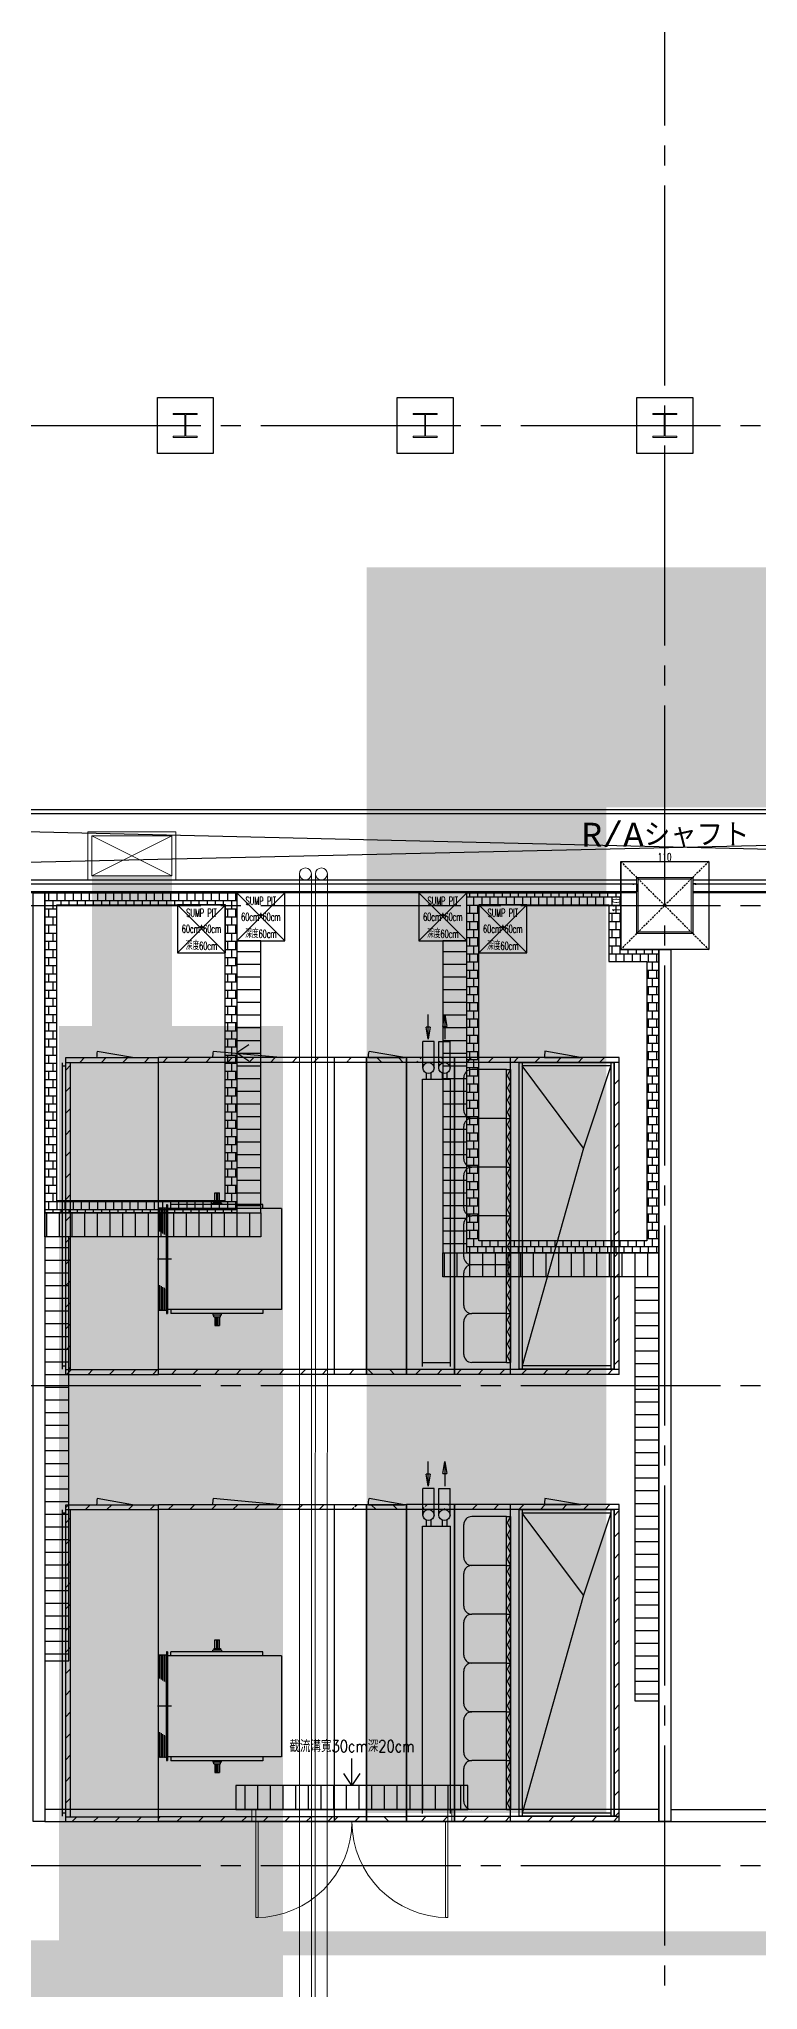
# Model space of a CAD drawing. Extents: x -18489 to 195597, y -1599 to 112111.
# Drawn here: x 18177 to 19077, y 13794 to 16233 of the extents above; entities that cross this region are included whole.
import ezdxf
from ezdxf.enums import TextEntityAlignment as Align

# ---------------------------------------------------------------- set-up
doc = ezdxf.new("R2010")
doc.units = 0
doc.header["$LTSCALE"] = 100
for name, pattern in [('188K-SM-03-F10-MECH-EQ-Y2257103$0$CENTER', [2, 1.25, -0.25, 0.25, -0.25]), ('X-N-FAB-L10$0$COL-CEN-LIN', [3.25, 2.5, -0.25, 0.25, -0.25]), ('X-N-FAB-L10$0$HIDDEN', [0.375, 0.25, -0.125])]:
    doc.linetypes.add(name, pattern=pattern)
for name, color, linetype, lineweight in [('188K-SM-03-F10-MECH-EQ-Y2257103$0$0-AHU-OA', 3, 'Continuous', 0), ('188K-SM-03-F10-MECH-EQ-Y2257103$0$0-AHU-SA', 5, 'Continuous', 0), ('188K-SM-03-F10-MECH-EQ-Y2257103$0$0-CHR', 3, 'Continuous', 0), ('188K-SM-03-F10-MECH-EQ-Y2257103$0$0-CHS', 4, 'Continuous', 0), ('X-N-FAB-L10$0$ARC', 8, 'Continuous', 0), ('X-N-FAB-L10$0$STEEL1', 8, 'Continuous', 0)]:
    doc.layers.add(name, color=color, linetype=linetype, lineweight=lineweight)
for name, color, linetype in [('188K-SM-03-F10-MECH-EQ-Y2257103$0$4', 4, 'Continuous'), ('188K-SM-03-F10-MECH-EQ-Y2257103$0$ACC-450', 2, 'Continuous'), ('188K-SM-03-F10-MECH-EQ-Y2257103$0$ACC-850', 2, 'Continuous'), ('188K-SM-03-F10-MECH-EQ-Y2257103$0$ARW', 151, 'Continuous'), ('188K-SM-03-F10-MECH-EQ-Y2257103$0$BAG', 221, 'Continuous'), ('188K-SM-03-F10-MECH-EQ-Y2257103$0$CLC', 140, 'Continuous'), ('188K-SM-03-F10-MECH-EQ-Y2257103$0$FAN', 3, 'Continuous'), ('188K-SM-03-F10-MECH-EQ-Y2257103$0$Flange', 6, 'Continuous'), ('188K-SM-03-F10-MECH-EQ-Y2257103$0$FLC', 40, 'Continuous'), ('188K-SM-03-F10-MECH-EQ-Y2257103$0$MDF', 221, 'Continuous'), ('188K-SM-03-F10-MECH-EQ-Y2257103$0$PRE', 3, 'Continuous'), ('188K-SM-03-F10-MECH-EQ-Y2257103$0$Type02x02', 7, 'Continuous'), ('188K-SM-03-F10-MECH-EQ-Y2257103$0$TYPE10X08', 7, 'Continuous'), ('188K-SM-03-F10-MECH-EQ-Y2257103$0$Type10x09', 7, 'Continuous'), ('188K-SM-03-F10-MECH-EQ-Y2257103$0$Type12x09', 7, 'Continuous'), ('188K-SM-03-F10-MECH-EQ-Y2257103$0$Type14x10', 7, 'Continuous'), ('188K-SM-03-F10-MECH-EQ-Y2257103$0$軸心', 41, 'Continuous'), ('188K-SM-03-F10-MECH-EQ-Y2257103$0$風車架', 4, 'Continuous'), ('X-N-FAB-L10$0$00-Dike', 8, 'Continuous'), ('X-N-FAB-L10$0$00-SUMP PIT', 8, 'Continuous'), ('X-N-FAB-L10$0$00-截流溝', 8, 'Continuous'), ('X-N-FAB-L10$0$00-門', 8, 'Continuous'), ('X-N-FAB-L10$0$08', 8, 'Continuous'), ('X-N-FAB-L10$0$200K新增範圍', 8, 'Continuous'), ('X-N-FAB-L10$0$A-WALL-IN', 8, 'Continuous'), ('X-N-FAB-L10$0$BEAM', 8, 'Continuous'), ('X-N-FAB-L10$0$BLOCK', 8, 'Continuous'), ('X-N-FAB-L10$0$CCL', 8, 'X-N-FAB-L10$0$COL-CEN-LIN'), ('X-N-FAB-L10$0$COL', 8, 'Continuous'), ('X-N-FAB-L10$0$COL-S', 8, 'Continuous'), ('X-N-FAB-L10$0$TXT-C', 8, 'Continuous'), ('X-N-FAB-L10$0$WALL-P', 8, 'Continuous')]:
    doc.layers.add(name, color=color, linetype=linetype)
doc.styles.add('188K-SM-03-F10-MECH-EQ-Y2257103$0$DimStyUse', font='romans.shx', dxfattribs={"width": 0.7})
doc.styles.add('X-N-FAB-L10$0$ATS', font='monotxt.shx', dxfattribs={"bigfont": 'BIGFONT.shx'})
doc.styles.add('X-N-FAB-L10$0$DIM', font='simplex.shx', dxfattribs={"width": 0.67, "bigfont": 'chineset.shx'})
doc.styles.add('X-N-FAB-L10$0$STANDARD', font='SIMPLEX', dxfattribs={"bigfont": 'BIGFONT'})
doc.dimstyles.new('188K-SM-03-F10-MECH-EQ-Y2257103$0$Standard', dxfattribs={"dimtxt": 0.18, "dimasz": 0.18, "dimexe": 0.18, "dimexo": 0.0625, "dimgap": 0.09, "dimtad": 0, "dimtih": 1, "dimtoh": 1, "dimdec": 4, "dimzin": 0, "dimdsep": 46, "dimtxsty": '188K-SM-03-F10-MECH-EQ-Y2257103$0$DimStyUse', "dimcen": 0.09, "dimclrt": 2, "dimadec": 0, "dimazin": 0, "dimtfac": 1, "dimtdec": 4, "dimtofl": 0, "dimtmove": 0, "dimatfit": 3, "dimfxl": 1, "dimtolj": 1, "dimtzin": 0, "dimarcsym": 0})
doc.dimstyles.new('X-N-FAB-L10$0$JJP_005_defpoint', dxfattribs={"dimtxt": 20, "dimasz": 0.5, "dimexe": 0.5, "dimexo": 0.5, "dimgap": 0.5, "dimtad": 1, "dimdsep": 46, "dimtxsty": 'X-N-FAB-L10$0$DIM', "dimblk": 'X-N-FAB-L10$0$_None', "dimcen": 10, "dimclrd": 256, "dimclre": 256, "dimclrt": 256, "dimadec": 0, "dimazin": 0, "dimtfac": 1, "dimtix": 1, "dimtmove": 2, "dimatfit": 3, "dimldrblk": 'X-N-FAB-L10$0$_None', "dimfxl": 0.5, "dimtolj": 1, "dimtzin": 0, "dimarcsym": 0})
pattern_1 = [(45, (-14075.97, -8280.83), (-134.7038, 134.7038), [])]

# ---------------------------------------------------------------- blocks, each defined once
blk = doc.blocks.new('188K-SM-03-F10-MECH-EQ-Y2257103$0$FLG頂視圖-1110x3750')
at = {"layer": '188K-SM-03-F10-MECH-EQ-Y2257103$0$Flange'}
for p, q in [((-1190, 0), (-1190, 3830)), ((-1190, 3830), (0, 3830)), ((-1150, 0), (-1150, 3830)), ((-1150, 3790), (-40, 3790)), ((-810, 1068), (-40, 3790)), ((-40, 0), (-40, 3830)), ((0, 0), (0, 3830)), ((-1150, 40), (-810, 1068)), ((-810, 1068), (-40, 40)), ((-1190, 0), (0, 0)), ((-1150, 40), (-40, 40))]:
    blk.add_line(p, q, dxfattribs=at)
blk = doc.blocks.new('188K-SM-03-F10-MECH-EQ-Y2257103$0$D5-頂視圖')
at = {"layer": '188K-SM-03-F10-MECH-EQ-Y2257103$0$ACC-450'}
for p, q in [((450, 0), (0, 0)), ((0, 0), (443, -78))]:
    blk.add_line(p, q, dxfattribs=at)
blk.add_arc((0, 0), 450, 350, 0, dxfattribs=at)
blk = doc.blocks.new('188K-SM-03-F10-MECH-EQ-Y2257103$0$BAG-610-21')
at = {"layer": '188K-SM-03-F10-MECH-EQ-Y2257103$0$BAG'}
for p, q in [((204, 189), (637, 189)), ((204, 189), (204, -421)), ((737, 89), (737, -321)), ((204, -421), (637, -421))]:
    blk.add_line(p, q, dxfattribs=at)
for centre, start, end in [((637, 89), 0, 90), ((637, -321), 270, 0)]:
    blk.add_arc(centre, 100, start, end, dxfattribs=at)
blk = doc.blocks.new('188K-SM-03-F10-MECH-EQ-Y2257103$0$PRF-610-02')
at = {"layer": '188K-SM-03-F10-MECH-EQ-Y2257103$0$PRE'}
for p, q in [((0, 0), (0, 610)), ((50.8, 610), (0, 610)), ((0, 610), (35, 533.75)), ((35, 533.75), (0, 457.5)), ((50.8, 610), (50.8, 0)), ((0, 457.5), (35, 381.25)), ((35, 381.25), (0, 305)), ((0, 305), (35, 228.75)), ((35, 228.75), (0, 152.5)), ((0, 152.5), (35, 76.25)), ((35, 76.25), (0, 0)), ((50.8, 0), (0, 0)), ((50.8, 0), (0, 0))]:
    blk.add_line(p, q, dxfattribs=at)
blk = doc.blocks.new('188K-SM-03-F10-MECH-EQ-Y2257103$0$_ClosedBlank')
at = {"layer": '188K-SM-03-F10-MECH-EQ-Y2257103$0$MDF', "color": 0, "lineweight": -2}
for p, q in [((-1, 0.17), (0, 0)), ((-1, 0.17), (-1, -0.17)), ((0, 0), (-1, -0.17))]:
    blk.add_line(p, q, dxfattribs=at)
blk = doc.blocks.new('188K-SM-03-F10-MECH-EQ-Y2257103$0$A450-頂視圖')
at = {"layer": '188K-SM-03-F10-MECH-EQ-Y2257103$0$ACC-450'}
for p, q in [((-450, 0), (0, 0)), ((0, 0), (-443, -78))]:
    blk.add_line(p, q, dxfattribs=at)
blk.add_arc((0, 0), 450, 180, 190, dxfattribs=at)
blk = doc.blocks.new('188K-SM-03-F10-MECH-EQ-Y2257103$0$FLC-1000')
at = {"layer": '188K-SM-03-F10-MECH-EQ-Y2257103$0$FLC'}
for p, q in [((50, 634), (50, -634)), ((150, 634), (150, -634))]:
    blk.add_line(p, q, dxfattribs=at)
at = {"layer": '188K-SM-03-F10-MECH-EQ-Y2257103$0$FLC', "color": 1}
for p, q in [((60, 371), (60, 634)), ((80, 360), (80, 634)), ((100, 348), (100, 634)), ((120, 337), (120, 634)), ((140, 325), (140, 634)), ((60, -634), (60, -299)), ((80, -634), (80, -310)), ((100, -634), (100, -322)), ((120, -634), (120, -333)), ((140, -634), (140, -345))]:
    blk.add_line(p, q, dxfattribs=at)
at = {"layer": '188K-SM-03-F10-MECH-EQ-Y2257103$0$FLC', "color": 1, "linetype": '188K-SM-03-F10-MECH-EQ-Y2257103$0$CENTER', "ltscale": 5}
blk.add_line((-12, 0), (165, 0), dxfattribs=at)
at = {"layer": '188K-SM-03-F10-MECH-EQ-Y2257103$0$FLC'}
for centre, start, end in [((55, 634), 0, 180), ((65, 634), 0, 180), ((75, 634), 0, 180), ((85, 634), 0, 180), ((95, 634), 0, 180), ((105, 634), 0, 180), ((115, 634), 0, 180), ((125, 634), 0, 180), ((135, 634), 0, 180), ((145, 634), 0, 180), ((145, 634), 0, 180), ((145, 634), 0, 180), ((145, 634), 0, 180), ((145, 634), 0, 180), ((145, 634), 0, 180), ((145, 634), 0, 180), ((145, 634), 0, 180), ((145, 634), 0, 180), ((145, 634), 0, 180), ((145, 634), 0, 180), ((145, 634), 0, 180), ((55, -634), 180, 0), ((65, -634), 180, 0), ((75, -634), 180, 0), ((85, -634), 180, 0), ((95, -634), 180, 0), ((105, -634), 180, 0), ((115, -634), 180, 0), ((125, -634), 180, 0), ((135, -634), 180, 0), ((145, -634), 180, 0), ((145, -634), 180, 0), ((145, -634), 180, 0), ((145, -634), 180, 0), ((145, -634), 180, 0), ((145, -634), 180, 0), ((145, -634), 180, 0), ((145, -634), 180, 0), ((145, -634), 180, 0), ((145, -634), 180, 0), ((145, -634), 180, 0), ((145, -634), 180, 0)]:
    blk.add_arc(centre, 5, start, end, dxfattribs=at)
blk = doc.blocks.new('188K-SM-03-F10-MECH-EQ-Y2257103$0$RZR15-1000-T90')
at = {"layer": '188K-SM-03-F10-MECH-EQ-Y2257103$0$FAN'}
for p, q in [((-1436, 1310), (-10, 1310)), ((-1436, 47), (-1436, 1310)), ((-10, 0), (-10, 1357)), ((0, 1357), (-10, 1357)), ((0, 0), (0, 1357)), ((-1436, 47), (-10, 47)), ((-10, 0), (0, 0))]:
    blk.add_line(p, q, dxfattribs=at)
at = {"layer": '188K-SM-03-F10-MECH-EQ-Y2257103$0$軸心'}
for p, q in [((-604.5, 1508.5), (-659.5, 1508.5)), ((-659.5, 1398.5), (-659.5, 1508.5)), ((-640, 1503.5), (-624, 1503.5)), ((-640, 1403.5), (-640, 1503.5)), ((-624, 1503.5), (-624, 1403.5)), ((-604.5, 1398.5), (-604.5, 1508.5)), ((-685.5, 1379.5), (-578.5, 1379.5)), ((-685.5, 1379.5), (-685.5, 1359.5)), ((-675.5, 1398.5), (-675.5, 1379.5)), ((-588.5, 1398.5), (-675.5, 1398.5)), ((-640, 1403.5), (-624, 1403.5)), ((-588.5, 1398.5), (-588.5, 1379.5)), ((-578.5, 1359.5), (-578.5, 1379.5)), ((-685.5, -22.5), (-685.5, -2.5)), ((-685.5, -22.5), (-578.5, -22.5)), ((-675.5, -41.5), (-675.5, -22.5)), ((-588.5, -41.5), (-675.5, -41.5)), ((-659.5, -41.5), (-659.5, -151.5)), ((-604.5, -151.5), (-659.5, -151.5)), ((-640, -46.5), (-640, -146.5)), ((-640, -46.5), (-624, -46.5)), ((-640, -146.5), (-624, -146.5)), ((-624, -146.5), (-624, -46.5)), ((-604.5, -41.5), (-604.5, -151.5)), ((-588.5, -41.5), (-588.5, -22.5)), ((-578.5, -2.5), (-578.5, -22.5))]:
    blk.add_line(p, q, dxfattribs=at)
at = {"layer": '188K-SM-03-F10-MECH-EQ-Y2257103$0$軸心', "color": 1, "linetype": '188K-SM-03-F10-MECH-EQ-Y2257103$0$CENTER', "ltscale": 30}
for p, q in [((-632, 1513.4), (-632, 1398.5)), ((-632, -156.4), (-632, -41.5))]:
    blk.add_line(p, q, dxfattribs=at)
at = {"layer": '188K-SM-03-F10-MECH-EQ-Y2257103$0$風車架'}
for p, q in [((-1202, 1359.5), (-52, 1359.5)), ((-1202, 1310), (-1202, 1359.5)), ((-1202, 1310), (-52, 1310)), ((-52, 1310), (-52, 1359.5)), ((-1202, 47), (-52, 47)), ((-1202, 47), (-1202, -2.5)), ((-52, 47), (-52, -2.5)), ((-1202, -2.5), (-52, -2.5))]:
    blk.add_line(p, q, dxfattribs=at)
blk = doc.blocks.new('188K-SM-03-F10-MECH-EQ-Y2257103$0$DW9-頂視圖')
at = {"layer": '188K-SM-03-F10-MECH-EQ-Y2257103$0$ACC-850'}
for q in [(850, 0), (843, -78)]:
    blk.add_line((0, 0), q, dxfattribs=at)
blk.add_arc((400, 0), 450, 350, 0, dxfattribs=at)
blk = doc.blocks.new('X-N-FAB-L10$0$A$C08dda4ec')
at = {"layer": 'X-N-FAB-L10$0$COL'}
blk.add_lwpolyline([(0, 70), (70, 70), (70, 0), (0, 0)], close=True, dxfattribs=at)
at = {"layer": 'X-N-FAB-L10$0$STEEL1'}
blk.add_lwpolyline([(20, 50), (50, 50), (50, 48.5), (35.5, 48.5), (35.5, 21.5), (50, 21.5), (50, 20), (20, 20), (20, 21.5), (34.5, 21.5), (34.5, 48.5), (20, 48.5)], close=True, dxfattribs=at)
blk = doc.blocks.new('*D2397')
at = {"layer": 'DefPoints', "lineweight": -2, "transparency": 16777216}
blk.add_line((0, 0), (110, 0), dxfattribs=at)
at = {"layer": 'DefPoints', "color": 0, "transparency": 16777216}
for p in [(0, 0), (110, 0), (110, 0)]:
    blk.add_point(p, dxfattribs=at)
at = {"layer": 'DefPoints', "transparency": 16777216, "insert": (55, 5.5), "char_height": 10, "attachment_point": 5, "style": 'X-N-FAB-L10$0$DIM'}
blk.add_mtext('\\A1;110', dxfattribs=at)
blk = doc.blocks.new('X-N-FAB-L10$0$_None')
blk = doc.blocks.new('*D2398')
at = {"layer": 'DefPoints', "lineweight": -2, "transparency": 16777216}
blk.add_line((0, 0), (0, -110), dxfattribs=at)
at = {"layer": 'DefPoints', "color": 0, "transparency": 16777216}
for p in [(0, 0), (0, -110), (0, -110)]:
    blk.add_point(p, dxfattribs=at)
at = {"layer": 'DefPoints', "transparency": 16777216, "insert": (-5.5, -55), "char_height": 10, "attachment_point": 5, "rotation": 90, "style": 'X-N-FAB-L10$0$DIM'}
blk.add_mtext('\\A1;110', dxfattribs=at)
blk = doc.blocks.new('X-N-FAB-L10$0$SUMP PIT')
at = {"layer": 'X-N-FAB-L10$0$08'}
for p, q in [((-30, 30), (30, -30)), ((-30, -30), (30, 30))]:
    blk.add_line(p, q, dxfattribs=at)
blk.add_lwpolyline([(-30, -30), (30, -30), (30, 30), (-30, 30)], close=True, dxfattribs=at)
at = {"layer": 'X-N-FAB-L10$0$TXT-C', "style": 'X-N-FAB-L10$0$STANDARD', "width": 0.6}
for s, p in [('SUMP PIT', (0, 20)), ('60cm*60cm', (0, 0)), ('深度60cm', (0, -20))]:
    blk.add_text(s, height=10, dxfattribs=at).set_placement(p, align=Align.MIDDLE)
blk = doc.blocks.new('X-N-FAB-L10$0$A$C1988aaf9')
at = {"layer": 'X-N-FAB-L10$0$00-Dike'}
h = blk.add_hatch(dxfattribs=at)
h.set_pattern_fill('AR-B88', color=256, scale=0.05, angle=360)
h.set_pattern_definition([(360, (5175, -8435.45), (5e-15, 10.16), []), (90, (5175, -8435.45), (-5.08, 10.16), [10.16, -10.16])])
h.paths.add_polyline_path([(14525, 3615.7), (14765, 3615.7), (14765, 3215.7), (14525, 3215.7)])
h.paths.add_polyline_path([(14540, 3600.7), (14750, 3600.7), (14750, 3230.7), (14540, 3230.7)], flags=16)
h = blk.add_hatch(dxfattribs=at)
h.set_pattern_fill('AR-B88', color=256, scale=0.05, angle=180)
h.set_pattern_definition([(180, (-3300.801, -11550), (-1e-15, -10.16), []), (270, (-3300.8013, -11550), (5.08, -10.16), [10.16, -10.16])])
h.paths.add_polyline_path([(15052.5, 3165.7), (15052.5, 3615.7), (15245, 3615.7), (15245, 3545), (15292.5, 3545), (15292.5, 3165.7)])
h.paths.add_polyline_path([(15067.5, 3180.7), (15067.5, 3600.7), (15230, 3600.7), (15230, 3530), (15277.5, 3530), (15277.5, 3180.7)], flags=16)
at = {"layer": 'X-N-FAB-L10$0$00-截流溝'}
h = blk.add_hatch(dxfattribs=at)
h.set_pattern_fill('ANSI31', color=256, scale=5, angle=-45)
h.set_pattern_definition([(360, (1940, 16727.673), (6e-15, 15.875), [])])
h.paths.add_polyline_path([(14765, 3555.7), (14765, 3215.7), (14795, 3215.7), (14795, 3555.7)])
h = blk.add_hatch(dxfattribs=at)
h.set_pattern_fill('ANSI31', color=256, scale=5, angle=-45)
h.set_pattern_definition([(360, (2197.5, 16727.673), (6e-15, 15.875), [])])
h.paths.add_polyline_path([(15022.5, 3555.7), (15022.5, 3165.7), (15052.5, 3165.7), (15052.5, 3555.7)])
h = blk.add_hatch(dxfattribs=at)
h.set_pattern_fill('ANSI31', color=256, scale=5, angle=45)
h.set_pattern_definition([(90, (-767.5, -9639.25), (-15.875, 3e-15), [])])
h.paths.add_polyline_path([(14795, 3185.7), (14525, 3185.7), (14525, 3215.7), (14795, 3215.7)])
h = blk.add_hatch(dxfattribs=at)
h.set_pattern_fill('ANSI31', color=256, scale=5, angle=-45)
h.set_pattern_definition([(360, (1700, 16357.673), (6e-15, 15.875), [])])
h.paths.add_polyline_path([(14525, 3185.7), (14525, 2655.7), (14555, 2655.7), (14555, 3185.7)])
h = blk.add_hatch(dxfattribs=at)
h.set_pattern_fill('ANSI31', color=256, scale=5, angle=45)
h.set_pattern_definition([(90, (-270, -9689.25), (-15.875, 3e-15), [])])
h.paths.add_polyline_path([(15292.5, 3135.7), (15022.5, 3135.7), (15022.5, 3165.7), (15292.5, 3165.7)])
h = blk.add_hatch(dxfattribs=at)
h.set_pattern_fill('ANSI31', color=256, scale=5, angle=-45)
h.set_pattern_definition([(360, (2437.5, 16307.673), (6e-15, 15.875), [])])
h.paths.add_polyline_path([(15262.5, 3135.7), (15262.5, 2605.8), (15292.5, 2605.8), (15292.5, 3135.7)])
h = blk.add_hatch(dxfattribs=at)
h.set_pattern_fill('ANSI31', color=256, scale=5, angle=45)
h.set_pattern_definition([(90, (131.25, -10355), (-15.875, 3e-15), [])])
h.paths.add_polyline_path([(14763.7, 2470), (15053.8, 2470), (15053.8, 2500), (14763.7, 2500)])
at = {"layer": 'X-N-FAB-L10$0$00-Dike'}
for points in [[(14525, 3615.7), (14765, 3615.7), (14765, 3215.7), (14525, 3215.7)], [(15052.5, 3165.7), (15052.5, 3615.7), (15245, 3615.7), (15245, 3545), (15292.5, 3545), (15292.5, 3165.7)], [(14540, 3600.7), (14750, 3600.7), (14750, 3230.7), (14540, 3230.7)], [(15067.5, 3180.7), (15067.5, 3600.7), (15230, 3600.7), (15230, 3530), (15277.5, 3530), (15277.5, 3180.7)]]:
    blk.add_lwpolyline(points, close=True, dxfattribs=at)
blk.add_lwpolyline([(14780, 3425.7), (14765, 3415.7), (14780, 3405.7)], dxfattribs=at)
at = {"layer": 'X-N-FAB-L10$0$00-截流溝'}
for points in [[(14765, 3555.7), (14765, 3215.7), (14795, 3215.7), (14795, 3555.7)], [(15022.5, 3555.7), (15022.5, 3165.7), (15052.5, 3165.7), (15052.5, 3555.7)], [(14795, 3185.7), (14525, 3185.7), (14525, 3215.7), (14795, 3215.7)], [(14525, 3185.7), (14525, 2655.7), (14555, 2655.7), (14555, 3185.7)], [(15292.5, 3135.7), (15022.5, 3135.7), (15022.5, 3165.7), (15292.5, 3165.7)], [(15262.5, 3135.7), (15262.5, 2605.8), (15292.5, 2605.8), (15292.5, 3135.7)], [(14763.7, 2470), (15053.8, 2470), (15053.8, 2500), (14763.7, 2500)]]:
    blk.add_lwpolyline(points, close=True, dxfattribs=at)
for points in [[(14918.8, 2515), (14908.8, 2500), (14898.8, 2515)], [(14908.8, 2500), (14908.8, 2533.8)]]:
    blk.add_lwpolyline(points, dxfattribs=at)
at = {"layer": 'X-N-FAB-L10$0$00-門', "lineweight": 0}
for p, q in [((14783.8, 2455), (14783.8, 2470)), ((14783.8, 2470), (14788.8, 2470)), ((14788.8, 2470), (14788.8, 2455)), ((15033.8, 2470), (15028.8, 2470)), ((15028.8, 2470), (15028.8, 2455)), ((15033.8, 2455), (15033.8, 2470)), ((14788.8, 2455), (14783.8, 2455)), ((14788.8, 2335), (14788.8, 2455)), ((14788.8, 2455), (14791.8, 2455)), ((14791.8, 2455), (14791.8, 2335)), ((15025.8, 2455), (15025.8, 2335)), ((15028.8, 2455), (15025.8, 2455)), ((15028.8, 2335), (15028.8, 2455)), ((15028.8, 2455), (15033.8, 2455)), ((14791.8, 2335), (14788.8, 2335)), ((15025.8, 2335), (15028.8, 2335))]:
    blk.add_line(p, q, dxfattribs=at)
for centre, start, end in [((14788.8, 2455), 270, 0), ((15028.8, 2455), 180, 270)]:
    blk.add_arc(centre, 120, start, end, dxfattribs=at)
at = {"layer": 'X-N-FAB-L10$0$A-WALL-IN'}
for points in [[(14510, 3615.7), (14525, 3615.7), (14525, 2455), (14510, 2455)], [(15292.5, 3545), (15307.5, 3545), (15307.5, 2455), (15292.5, 2455)], [(14525, 2455), (15292.5, 2455), (15292.5, 2470), (14525, 2470)]]:
    blk.add_lwpolyline(points, close=True, dxfattribs=at)
at = {"layer": 'X-N-FAB-L10$0$00-SUMP PIT'}
for p in [(14795, 3585.7), (15022.5, 3585.7), (14720.7, 3570.7), (15097.5, 3570.7)]:
    blk.add_blockref('X-N-FAB-L10$0$SUMP PIT', p, dxfattribs=at)
at = {"layer": 'X-N-FAB-L10$0$00-截流溝', "style": 'X-N-FAB-L10$0$STANDARD', "width": 0.8}
blk.add_text('截流溝寬30cm深20cm', height=15, dxfattribs=at).set_placement((14908.8, 2550), align=Align.MIDDLE)
blk = doc.blocks.new('X-N-FAB-L10$0$A$C969652c4')
at = {"layer": 'X-N-FAB-L10$0$200K新增範圍'}
blk.add_blockref('X-N-FAB-L10$0$A$C1988aaf9', (1755, 175), dxfattribs=at)
blk = doc.blocks.new('188K-SM-03-F10-MECH-EQ-Y2257103$0$A$Cee4bd08d')
at = {"layer": '188K-SM-03-F10-MECH-EQ-Y2257103$0$Type02x02'}
h = blk.add_hatch(dxfattribs=at)
h.set_pattern_fill('ANSI31', color=256, scale=60, style=0)
h.set_pattern_definition([(315, (-4523.81, 1342.18), (-134.704, -134.704), [])])
h.paths.add_polyline_path([(-3800, 1898), (-3800, 1958), (-4300, 1958), (-4300, 1898)])
h = blk.add_hatch(dxfattribs=at)
h.set_pattern_fill('ANSI31', color=256, scale=60, style=0)
h.set_pattern_definition([(315, (-4523.81, -1857.82), (-134.704, -134.704), [])])
h.paths.add_polyline_path([(-4300, -1942), (-4300, -2002), (-3800, -2002), (-3800, -1942)])
at = {"layer": '188K-SM-03-F10-MECH-EQ-Y2257103$0$TYPE10X08'}
h = blk.add_hatch(dxfattribs=at)
h.set_pattern_fill('ANSI31', color=256, scale=60, style=0)
h.set_pattern_definition([(45, (-2000, -577.18), (-134.704, 134.704), [])])
h.paths.add_polyline_path([(-3400, 1958), (-3400, 1898), (-1200, 1898), (-1200, 1958)])
h = blk.add_hatch(dxfattribs=at)
h.set_pattern_fill('ANSI31', color=256, scale=60, style=0)
h.set_pattern_definition([(45, (-2000, -3777.18), (-134.704, 134.704), [])])
h.paths.add_polyline_path([(-1200, -2002), (-1200, -1942), (-3400, -1942), (-3400, -2002)])
at = {"layer": '188K-SM-03-F10-MECH-EQ-Y2257103$0$Type10x09'}
h = blk.add_hatch(dxfattribs=at)
h.set_pattern_fill('ANSI31', color=256, scale=60, style=0)
h.set_pattern_definition([(45, (-15948.76, 327.22), (-134.7038, 134.7038), [])])
h.paths.add_polyline_path([(-1200, 1958), (-1200, 1898), (-40, 1898), (-40, 1958)])
h = blk.add_hatch(dxfattribs=at)
h.set_pattern_fill('ANSI31', color=256, scale=60, style=0)
h.set_pattern_definition([(45, (-16143.76, -2872.78), (-134.7038, 134.7038), [])])
h.paths.add_polyline_path([(-100, -1942), (-40, -1942), (-40, 1898), (-100, 1898)])
h = blk.add_hatch(dxfattribs=at)
h.set_pattern_fill('ANSI31', color=256, scale=60, style=0)
h.set_pattern_definition([(45, (-15948.76, -2867.78), (-134.7038, 134.7038), [])])
h.paths.add_polyline_path([(-1200, -1942), (-1200, -2002), (-40, -2002), (-40, -1942)])
at = {"layer": '188K-SM-03-F10-MECH-EQ-Y2257103$0$Type12x09'}
h = blk.add_hatch(dxfattribs=at)
h.set_pattern_fill('ANSI31', color=256, scale=60, style=0)
h.set_pattern_definition([(45, (-6765, 1192.22), (-134.704, 134.704), [])])
h.paths.add_polyline_path([(-6960, 1957), (-6960, 1897), (-5600, 1897), (-5600, 1957)])
h = blk.add_hatch(dxfattribs=at)
h.set_pattern_fill('ANSI31', color=256, scale=60, style=0)
h.set_pattern_definition(pattern_1)
h.paths.add_polyline_path([(-4900, 1897), (-4900, 1957), (-5600, 1957), (-5600, 1897)])
h = blk.add_hatch(dxfattribs=at)
h.set_pattern_fill('ANSI31', color=256, scale=60, style=0)
h.set_pattern_definition([(45, (-6960, -2007.78), (-134.704, 134.704), [])])
h.paths.add_polyline_path([(-6900, 1897), (-6960, 1897), (-6960, -1943), (-6900, -1943)])
h = blk.add_hatch(dxfattribs=at)
h.set_pattern_fill('ANSI31', color=256, scale=60, style=0)
h.set_pattern_definition([(45, (-6765, -2002.78), (-134.704, 134.704), [])])
h.paths.add_polyline_path([(-6960, -1943), (-6960, -2003), (-5600, -2003), (-5600, -1943)])
h = blk.add_hatch(dxfattribs=at)
h.set_pattern_fill('ANSI31', color=256, scale=60, style=0)
h.set_pattern_definition(pattern_1)
h.paths.add_polyline_path([(-5600, -1943), (-5600, -2003), (-4900, -2003), (-4900, -1943)])
at = {"layer": '188K-SM-03-F10-MECH-EQ-Y2257103$0$Type14x10'}
h = blk.add_hatch(dxfattribs=at)
h.set_pattern_fill('ANSI31', color=256, scale=60, style=0)
h.set_pattern_definition([(45, (-4900, 1192.22), (-134.704, 134.704), [])])
h.paths.add_polyline_path([(-4300, 1897), (-4300, 1957), (-4900, 1957), (-4900, 1897)])
h = blk.add_hatch(dxfattribs=at)
h.set_pattern_fill('ANSI31', color=256, scale=60, style=0)
h.set_pattern_definition([(45, (-3800, 1192.82), (-134.704, 134.704), [])])
h.paths.add_polyline_path([(-3400, 1898), (-3400, 1958), (-3800, 1958), (-3800, 1898)])
h = blk.add_hatch(dxfattribs=at)
h.set_pattern_fill('ANSI31', color=256, scale=60, style=0)
h.set_pattern_definition([(45, (-4900, -7002.78), (-134.704, 134.704), [])])
edge = h.paths.add_edge_path()
edge.add_line((-4900, -1943), (-4300, -1943))
edge.add_line((-4900, -2003), (-4300, -2003))
h = blk.add_hatch(dxfattribs=at)
h.set_pattern_fill('ANSI31', color=256, scale=60, style=0)
h.set_pattern_definition([(45, (-3800, -7322.18), (-134.704, 134.704), [])])
edge = h.paths.add_edge_path()
edge.add_line((-3800, -1942), (-3400, -1942))
edge.add_line((-3800, -2002), (-3400, -2002))
at = {"layer": '188K-SM-03-F10-MECH-EQ-Y2257103$0$ARW'}
blk.add_line((-4500, 1807), (-4850, 1807), dxfattribs=at)
at = {"layer": '188K-SM-03-F10-MECH-EQ-Y2257103$0$CLC'}
for p, q in [((-4850, 1857), (-4850, -1733)), ((-4500, 1857), (-4500, -1733)), ((-4500, -1733), (-4850, -1733)), ((-4845, -1873), (-4845, -2203)), ((-4805, -1810), (-4805, -1733)), ((-4745, -1810), (-4745, -1733)), ((-4705, -1873), (-4705, -2203)), ((-4645, -1873), (-4645, -2203)), ((-4605, -1810), (-4605, -1733)), ((-4545, -1810), (-4545, -1733)), ((-4505, -1873), (-4505, -2203)), ((-4705, -2203), (-4845, -2203)), ((-4645, -2203), (-4505, -2203))]:
    blk.add_line(p, q, dxfattribs=at)
for centre in [(-4775, -1873), (-4575, -1873)]:
    blk.add_circle(centre, 69.9, dxfattribs=at)
at = {"layer": '188K-SM-03-F10-MECH-EQ-Y2257103$0$Flange'}
for p, q in [((-40, 1893), (-40, -1937)), ((-40, 1853), (0, 1853)), ((0, 1893), (0, -1937)), ((-40, -1897), (0, -1897))]:
    blk.add_line(p, q, dxfattribs=at)
at = {"layer": '188K-SM-03-F10-MECH-EQ-Y2257103$0$Type02x02'}
for p, q in [((-4900, -2003), (-4900, 1957)), ((-4300, 1958), (-3800, 1958)), ((-4300, -2002), (-4300, 1958)), ((-3800, -2002), (-3800, 1958)), ((-4300, 1898), (-3800, 1898)), ((-4300, -1942), (-3800, -1942)), ((-4300, -2002), (-3800, -2002))]:
    blk.add_line(p, q, dxfattribs=at)
at = {"layer": '188K-SM-03-F10-MECH-EQ-Y2257103$0$TYPE10X08'}
for p, q in [((-3400, 1958), (-1200, 1958)), ((-3400, 1958), (-3400, -2002)), ((-1200, 1958), (-1200, -2002)), ((-3400, 1898), (-1200, 1898)), ((-3400, -1942), (-1200, -1942)), ((-3400, -2002), (-1200, -2002))]:
    blk.add_line(p, q, dxfattribs=at)
at = {"layer": '188K-SM-03-F10-MECH-EQ-Y2257103$0$Type10x09'}
for p, q in [((-1200, 1958), (-1200, -2002)), ((-40, 1958), (-1200, 1958)), ((-40, 1958), (-40, -2002)), ((-40, 1898), (-1200, 1898)), ((-100, 1898), (-100, -1942)), ((-40, -1942), (-1200, -1942)), ((-40, -2002), (-1200, -2002))]:
    blk.add_line(p, q, dxfattribs=at)
at = {"layer": '188K-SM-03-F10-MECH-EQ-Y2257103$0$Type12x09'}
for p, q in [((-6960, 1957), (-5600, 1957)), ((-6960, 1957), (-6960, -2003)), ((-5600, 1957), (-5600, -2003)), ((-5600, 1957), (-5600, -2003)), ((-5600, 1957), (-4900, 1957)), ((-4900, 1957), (-4900, -2003)), ((-1200, 1958), (-1200, -2002)), ((-1200, 1958), (-1200, -2002)), ((-6960, 1897), (-5600, 1897)), ((-6900, 1897), (-6900, -1943)), ((-5600, 1897), (-4900, 1897)), ((-6960, -1943), (-5600, -1943)), ((-5600, -1943), (-4900, -1943)), ((-6960, -2003), (-5600, -2003)), ((-5600, -2003), (-4900, -2003))]:
    blk.add_line(p, q, dxfattribs=at)
at = {"layer": '188K-SM-03-F10-MECH-EQ-Y2257103$0$Type14x10'}
for p, q in [((-4900, 1957), (-4900, -2003)), ((-4900, 1957), (-4900, -2003)), ((-4900, 1957), (-4300, 1957)), ((-4300, 1957), (-4300, -2003)), ((-3800, 1958), (-3800, -2002)), ((-3800, 1958), (-3400, 1958)), ((-3400, 1958), (-3400, -2002)), ((-4900, 1897), (-4300, 1897)), ((-3800, 1898), (-3400, 1898)), ((-4900, -1943), (-4300, -1943)), ((-3800, -1942), (-3400, -1942)), ((-4900, -2003), (-4300, -2003)), ((-3800, -2002), (-3400, -2002))]:
    blk.add_line(p, q, dxfattribs=at)
for name, p in [('188K-SM-03-F10-MECH-EQ-Y2257103$0$DW9-頂視圖', (-2725, -2002)), ('188K-SM-03-F10-MECH-EQ-Y2257103$0$D5-頂視圖', (-875, -2002))]:
    blk.add_blockref(name, p)
at = {"layer": '188K-SM-03-F10-MECH-EQ-Y2257103$0$ACC-450', "xscale": -1}
blk.add_blockref('188K-SM-03-F10-MECH-EQ-Y2257103$0$A450-頂視圖', (-4275, -2002), dxfattribs=at)
at = {"layer": '188K-SM-03-F10-MECH-EQ-Y2257103$0$BAG'}
for p in [(-5753, 1618), (-5753, 1008), (-5753, 398), (-5753, -212), (-5753, -822), (-5753, -1432)]:
    blk.add_blockref('188K-SM-03-F10-MECH-EQ-Y2257103$0$BAG-610-21', p, dxfattribs=at)
at = {"layer": '188K-SM-03-F10-MECH-EQ-Y2257103$0$FAN'}
blk.add_blockref('188K-SM-03-F10-MECH-EQ-Y2257103$0$RZR15-1000-T90', (-1300, -162), dxfattribs=at)
at = {"layer": '188K-SM-03-F10-MECH-EQ-Y2257103$0$Flange'}
for name, p in [('188K-SM-03-F10-MECH-EQ-Y2257103$0$FLG頂視圖-1110x3750', (-5705, -1938)), ('188K-SM-03-F10-MECH-EQ-Y2257103$0$D5-頂視圖', (-6475, -2003))]:
    blk.add_blockref(name, p, dxfattribs=at)
at = {"layer": '188K-SM-03-F10-MECH-EQ-Y2257103$0$FLC'}
blk.add_blockref('188K-SM-03-F10-MECH-EQ-Y2257103$0$FLC-1000', (-1350, 517), dxfattribs=at)
at = {"layer": '188K-SM-03-F10-MECH-EQ-Y2257103$0$PRE'}
for p in [(-5600, 1197), (-5600, 587), (-5600, -23), (-5600, -633), (-5600, -1243), (-5600, -1853)]:
    blk.add_blockref('188K-SM-03-F10-MECH-EQ-Y2257103$0$PRF-610-02', p, dxfattribs=at)
at = {"layer": '188K-SM-03-F10-MECH-EQ-Y2257103$0$CLC'}
for points in [[(-4780, -2542), (-4780, -2235)], [(-4570, -2234), (-4570, -2541)]]:
    blk.add_leader(points, dimstyle='188K-SM-03-F10-MECH-EQ-Y2257103$0$Standard', override={"dimtxt": 2.5, "dimasz": 150, "dimexe": 1.25, "dimexo": 0.625, "dimgap": 0.625, "dimtad": 1, "dimtih": 0, "dimtoh": 0, "dimzin": 8, "dimcen": 2.5, "dimtofl": 1, "dimldrblk": '188K-SM-03-F10-MECH-EQ-Y2257103$0$_ClosedBlank'}, dxfattribs=at)
blk = doc.blocks.new('188K-SM-03-F10-MECH-EQ-Y2257103')
at = {"layer": '188K-SM-03-F10-MECH-EQ-Y2257103$0$0-AHU-OA', "const_width": 300}
blk.add_lwpolyline([(18737.1, 14015.6), (18737.1, 15422.7), (21872.2, 15422.7), (21872.2, 18805)], dxfattribs=at)
at = {"layer": '188K-SM-03-F10-MECH-EQ-Y2257103$0$0-AHU-SA'}
for p, q in [((18243.7, 15237), (18343.7, 15187)), ((18343.7, 15237), (18243.7, 15187))]:
    blk.add_line(p, q, dxfattribs=at)
for points in [[(18238.7, 15182), (18348.7, 15182), (18348.7, 15242), (18238.7, 15242)], [(18243.7, 15187), (18343.7, 15187), (18343.7, 15237), (18243.7, 15237)]]:
    blk.add_lwpolyline(points, close=True, dxfattribs=at)
for points, const_width in [([(18293.7, 15187), (18293.7, 14999.2)], 100), ([(18342.7, 14999.2), (18342.7, 13716.7), (3328.2, 13716.7)], 280), ([(19339.9, 14094.3), (19339.9, 13852.9), (18342.7, 13852.9)], 30)]:
    blk.add_lwpolyline(points, dxfattribs=dict(at, const_width=const_width))
at = {"layer": '188K-SM-03-F10-MECH-EQ-Y2257103$0$0-CHR'}
for p, q in [((18523, 13504.3), (18523.1, 15189.5)), ((18538, 13504.3), (18538.1, 15189.5))]:
    blk.add_line(p, q, dxfattribs=at)
blk.add_circle((18530.6, 15189.5), 7.5, dxfattribs=at)
at = {"layer": '188K-SM-03-F10-MECH-EQ-Y2257103$0$0-CHS'}
for p, q in [((18503.1, 13583.8), (18503.1, 15189.5)), ((18518.1, 13583.8), (18518.1, 15189.5))]:
    blk.add_line(p, q, dxfattribs=at)
blk.add_circle((18510.6, 15189.5), 7.5, dxfattribs=at)
at = {"layer": '188K-SM-03-F10-MECH-EQ-Y2257103$0$4', "xscale": 0.1, "yscale": 0.1, "zscale": 0.1, "rotation": 180}
for p in [(18207.1, 14759.6), (18207.1, 14200.8)]:
    blk.add_blockref('188K-SM-03-F10-MECH-EQ-Y2257103$0$A$Cee4bd08d', p, dxfattribs=at)
blk = doc.blocks.new('*U2396')
at = {"layer": 'DefPoints', "linetype": 'X-N-FAB-L10$0$HIDDEN', "ltscale": 0.1}
for p, q in [((110, 0), (0, -110)), ((0, 0), (110, -110))]:
    blk.add_line(p, q, dxfattribs=at)
at = {"layer": 'X-N-FAB-L10$0$COL', "ltscale": 0.1}
blk.add_lwpolyline([(0, 0), (110, 0), (110, -110), (0, -110)], close=True, dxfattribs=at)
at = {"layer": 'DefPoints'}
dim = blk.add_linear_dim(base=(0, -110), p1=(0, 0), p2=(0, -110), angle=90, dimstyle='X-N-FAB-L10$0$JJP_005_defpoint', override={"dimtxt": 10}, dxfattribs=at)
dim.commit()
dim.dimension.update_dxf_attribs({"geometry": '*D2398', "text_midpoint": (-5.5, -55)})
dim = blk.add_linear_dim(base=(110, 0), p1=(0, 0), p2=(110, 0), dimstyle='X-N-FAB-L10$0$JJP_005_defpoint', override={"dimtxt": 10}, dxfattribs=at)
dim.commit()
dim.dimension.update_dxf_attribs({"geometry": '*D2397', "text_midpoint": (55, 5.5)})
blk = doc.blocks.new('X-N-FAB-L10$0$A$C467ba2ca')
at = {"layer": 'X-N-FAB-L10$0$CCL'}
for p, q in [((-8050, 0), (-8050, 9160)), ((-27730, 5150), (360, 5150)), ((-27730, 4550), (360, 4550)), ((-27730, 3950), (360, 3950)), ((-27730, 3350), (360, 3350))]:
    blk.add_line(p, q, dxfattribs=at)
at = {"layer": 'X-N-FAB-L10$0$COL-S'}
blk.add_lwpolyline([(-8085, 4585), (-8015, 4585), (-8015, 4515), (-8085, 4515)], close=True, dxfattribs=at)
at = {"layer": 'X-N-FAB-L10$0$BEAM'}
blk.add_blockref('*U2396', (-8105, 4605), dxfattribs=at)
at = {"layer": 'X-N-FAB-L10$0$COL'}
for p in [(-8684.5, 5115), (-8384.5, 5115), (-8085, 5115)]:
    blk.add_blockref('X-N-FAB-L10$0$A$C08dda4ec', p, dxfattribs=at)
blk = doc.blocks.new('X-N-FAB-L10')
at = {"layer": 'X-N-FAB-L10$0$08'}
for p, q in [((17205, 15270), (19680, 15270)), ((17205, 15265), (20705, 15182)), ((17205, 15182), (20815, 15265)), ((17205, 15265), (19680, 15265))]:
    blk.add_line(p, q, dxfattribs=at)
at = {"layer": 'X-N-FAB-L10$0$A-WALL-IN'}
for points in [[(18952.5, 15095), (18952.5, 14005), (20817, 14005), (20817, 15095)], [(18967.5, 15095), (18967.5, 14020), (20802, 14020), (20802, 15095)]]:
    blk.add_lwpolyline(points, dxfattribs=at)
at = {"layer": 'X-N-FAB-L10$0$ARC'}
for points in [[(18905, 15095), (19015, 15095), (19015, 15205), (18905, 15205)], [(18925, 15115), (18925, 15185), (18995, 15185), (18995, 15115)], [(18927, 15117), (18927, 15183), (18993, 15183), (18993, 15117)]]:
    blk.add_lwpolyline(points, close=True, dxfattribs=at)
at = {"layer": 'X-N-FAB-L10$0$COL-S'}
blk.add_lwpolyline([(18925, 15185), (18995, 15185), (18995, 15115), (18925, 15115)], close=True, dxfattribs=at)
at = {"layer": 'X-N-FAB-L10$0$WALL-P'}
for p, q in [((18095, 15182), (18925, 15182)), ((18095, 15177), (18925, 15177)), ((18995, 15182), (19825, 15182)), ((18995, 15177), (19825, 15177)), ((18925, 15167), (18095, 15167)), ((18925, 15165.75), (18095, 15165.75)), ((19825, 15167), (18995, 15167)), ((19825, 15165.75), (18995, 15165.75))]:
    blk.add_line(p, q, dxfattribs=at)
for points in [[(18921, 15176), (18921, 15177), (18925, 15177), (18925, 15167), (18921, 15167), (18921, 15168)], [(18999, 15176), (18999, 15177), (18995, 15177), (18995, 15167), (18999, 15167), (18999, 15168)]]:
    blk.add_lwpolyline(points, dxfattribs=at)
blk.add_blockref('X-N-FAB-L10$0$A$C969652c4', (1905, 11375))
at = {"layer": 'X-N-FAB-L10$0$BEAM'}
blk.add_blockref('*U2396', (18905, 15205), dxfattribs=at)
at = {"layer": 'X-N-FAB-L10$0$BLOCK'}
blk.add_blockref('X-N-FAB-L10$0$A$C467ba2ca', (27010, 10600), dxfattribs=at)
at = {"layer": 'X-N-FAB-L10$0$COL'}
for p in [(18325.5, 15715), (18625.5, 15715), (18925, 15715)]:
    blk.add_blockref('X-N-FAB-L10$0$A$C08dda4ec', p, dxfattribs=at)
at = {"layer": 'X-N-FAB-L10$0$ARC', "style": 'X-N-FAB-L10$0$ATS'}
blk.add_text('R/Aシャフト', height=30, dxfattribs=at).set_placement((18960.987, 15238.366), align=Align.MIDDLE_CENTER)

msp = doc.modelspace()

# ---------------------------------------------------------------- block references
msp.add_blockref('188K-SM-03-F10-MECH-EQ-Y2257103', (0, 0))

# ---------------------------------------------------------------- next in the draw order: block references
msp.add_blockref('X-N-FAB-L10', (0, 0))

doc.saveas('drawing.dxf')
